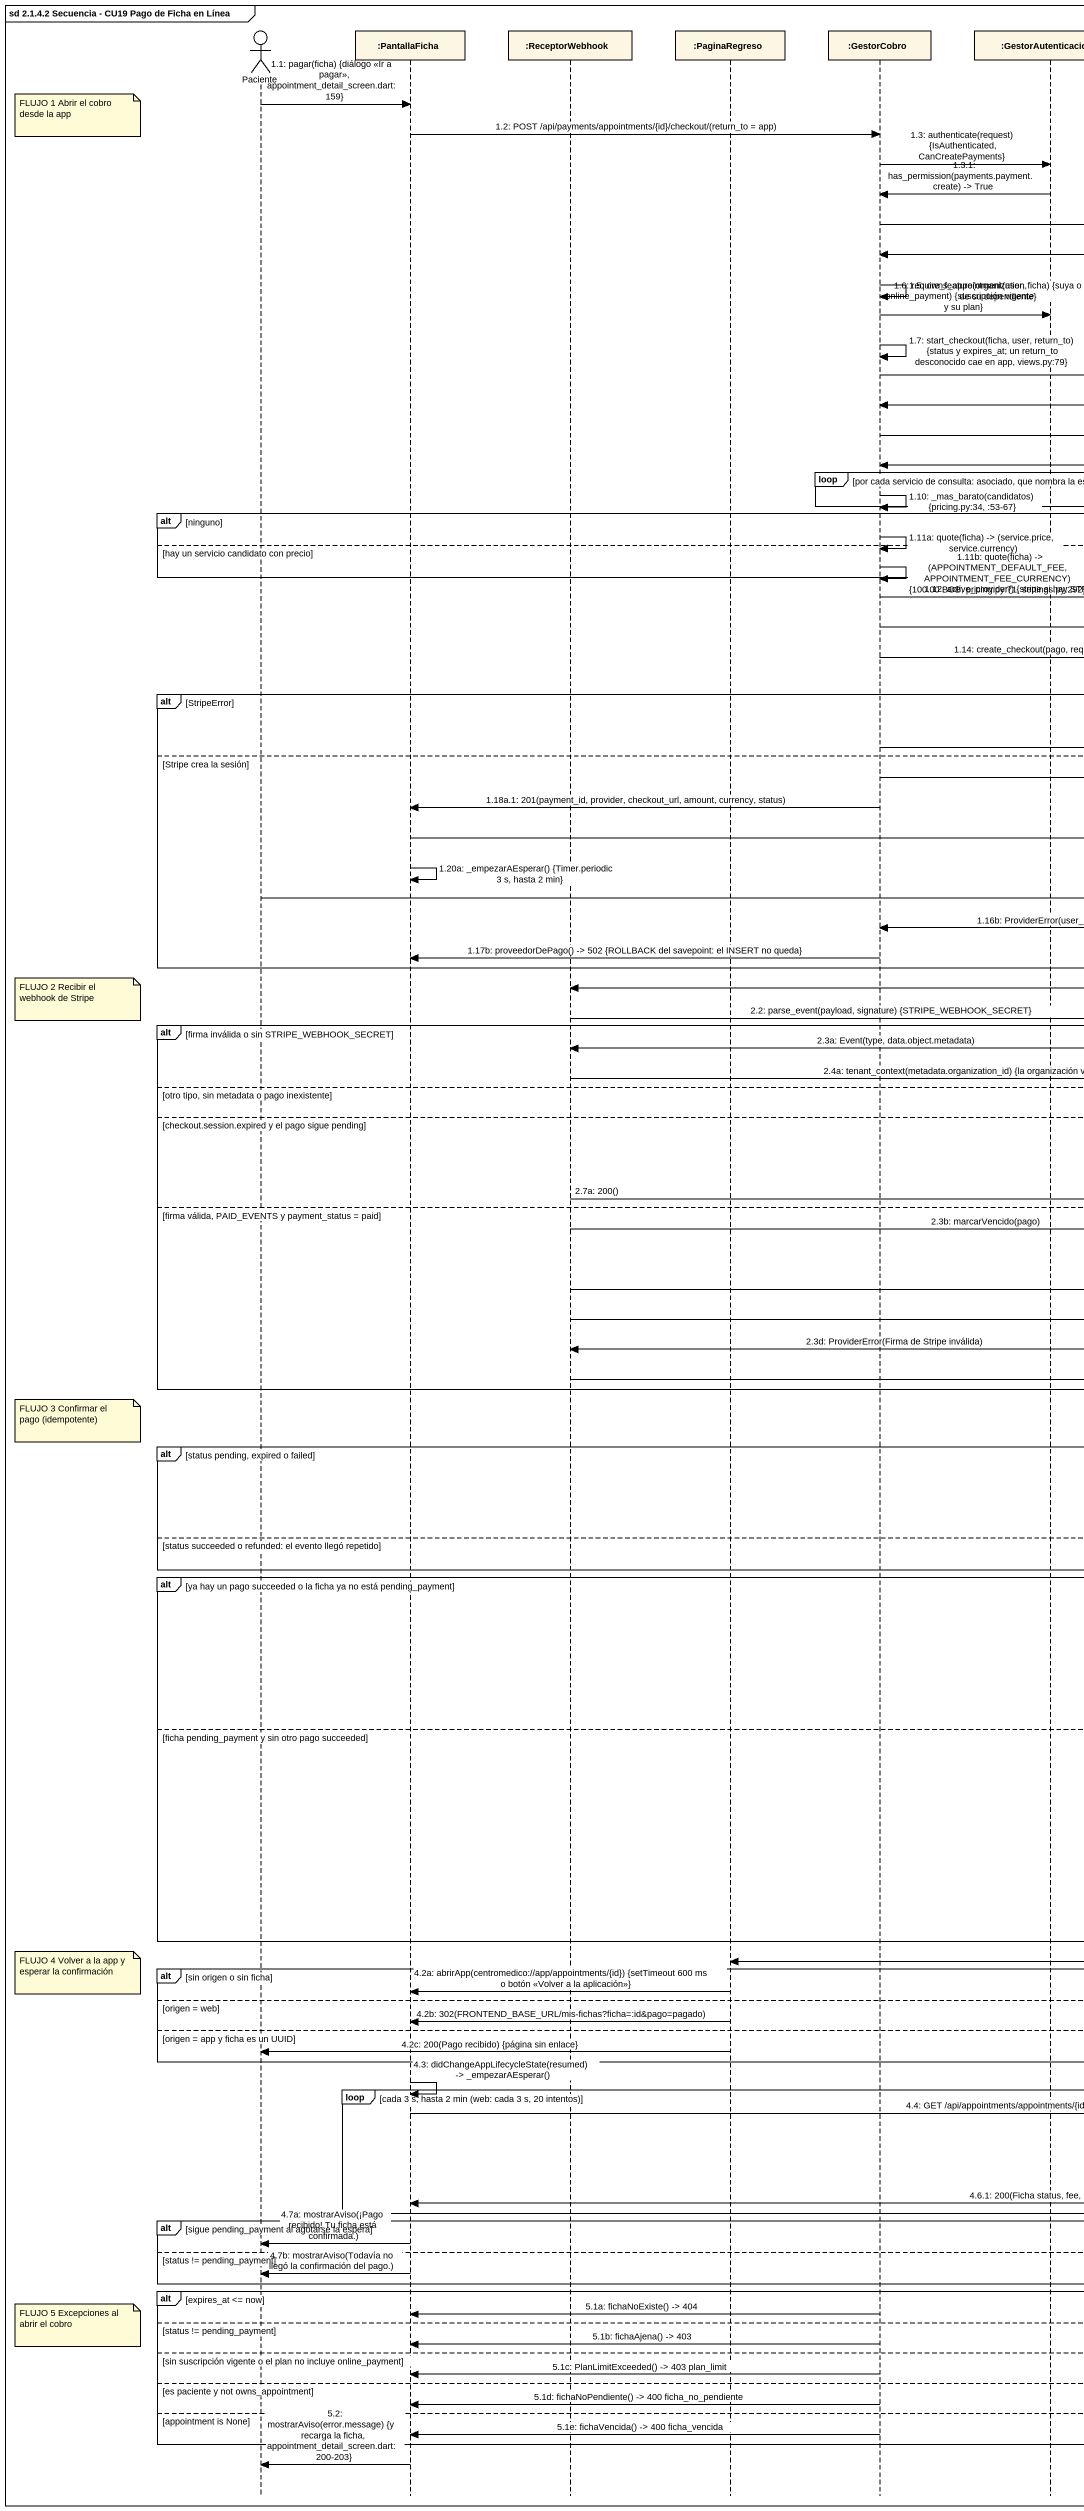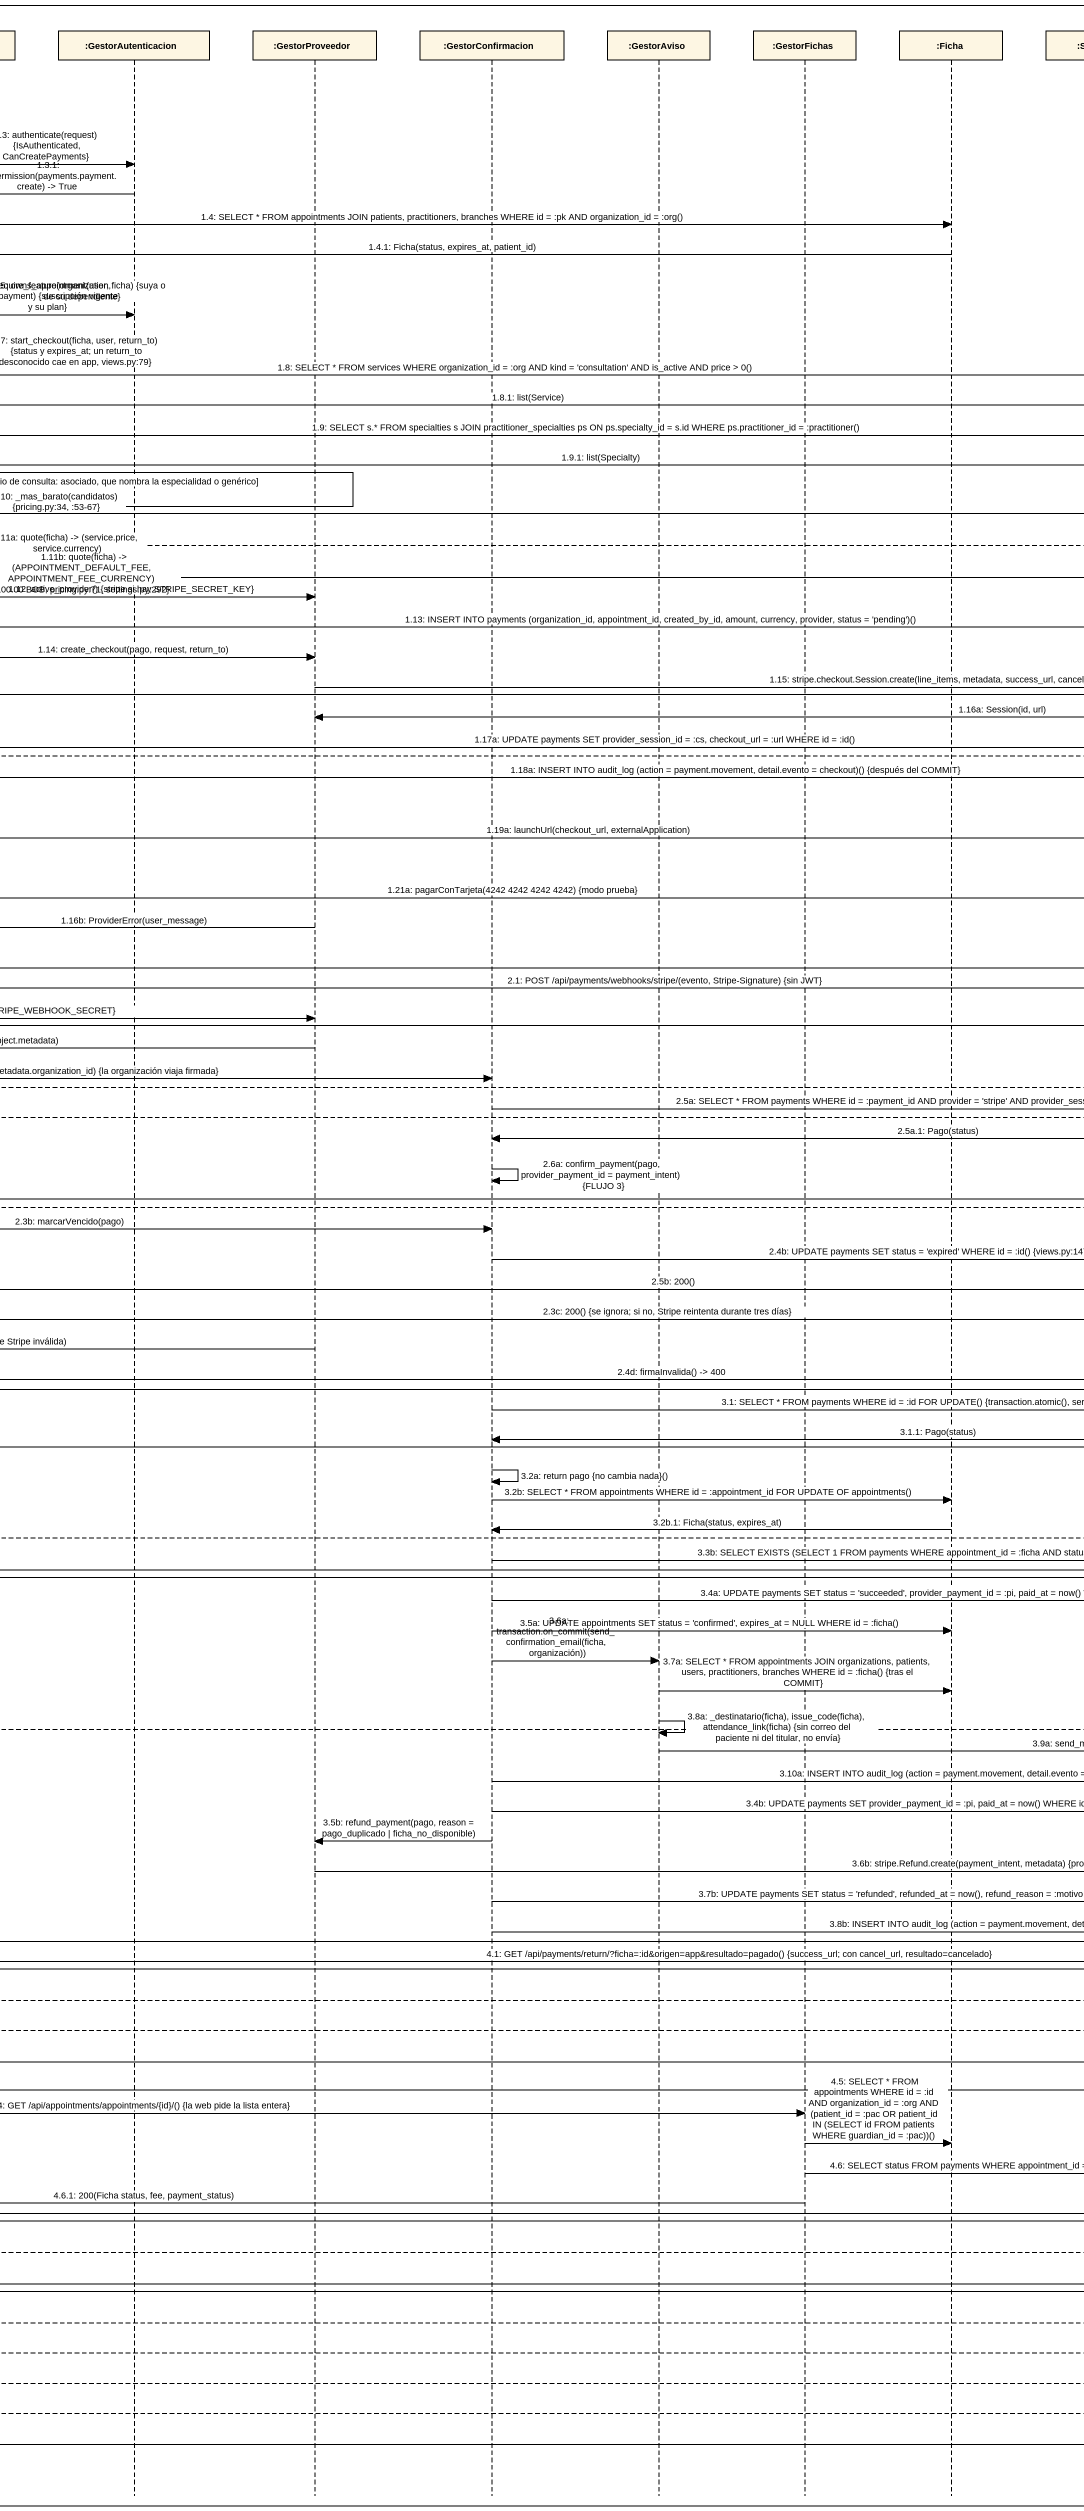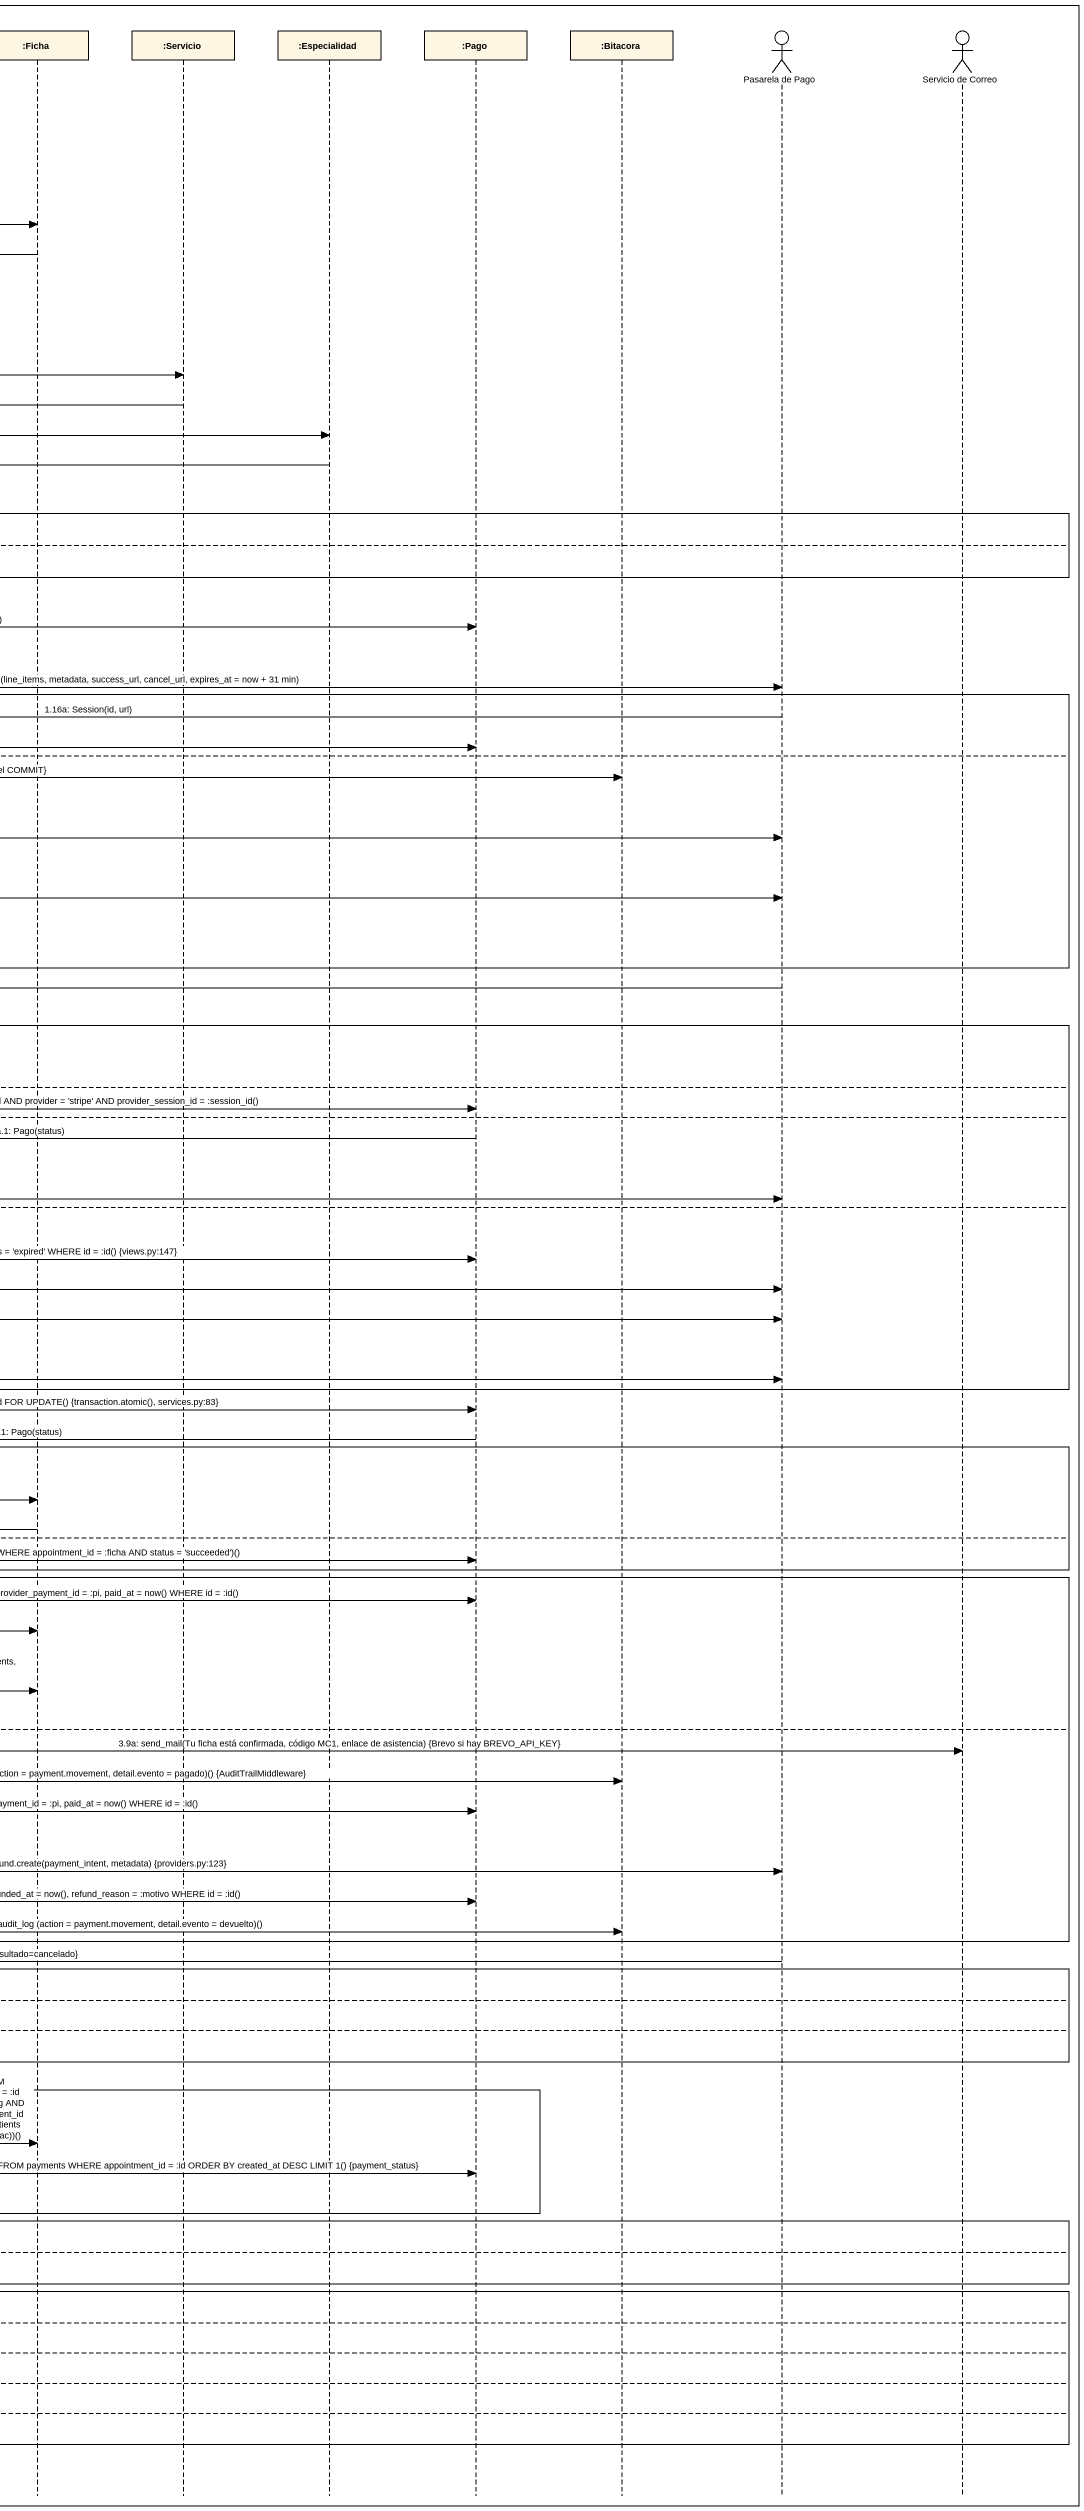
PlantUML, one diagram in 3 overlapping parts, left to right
@startuml
mainframe sd 2.1.4.2 Secuencia - CU19 Pago de Ficha en Línea
hide footbox
actor Paciente
participant ":PantallaFicha" as PantallaFicha
participant ":ReceptorWebhook" as ReceptorWebhook
participant ":PaginaRegreso" as PaginaRegreso
participant ":GestorCobro" as GestorCobro
participant ":GestorAutenticacion" as GestorAutenticacion
participant ":GestorProveedor" as GestorProveedor
participant ":GestorConfirmacion" as GestorConfirmacion
participant ":GestorAviso" as GestorAviso
participant ":GestorFichas" as GestorFichas
participant ":Ficha" as Ficha
participant ":Servicio" as Servicio
participant ":Especialidad" as Especialidad
participant ":Pago" as Pago
participant ":Bitacora" as Bitacora
actor "Pasarela de Pago" as Pasarela_de_Pago
actor "Servicio de Correo" as Servicio_de_Correo

Paciente -> PantallaFicha : 1.1: pagar(ficha) {diálogo <<Ir a pagar>>, appointment_detail_screen.dart:159}
note left of Paciente : FLUJO 1 Abrir el cobro desde la app
PantallaFicha -> GestorCobro : 1.2: POST /api/payments/appointments/{id}/checkout/(return_to = app)
GestorCobro -> GestorAutenticacion : 1.3: authenticate(request) {IsAuthenticated, CanCreatePayments}
GestorAutenticacion -> GestorCobro : 1.3.1: has_permission(payments.payment.create) -> True
GestorCobro -> Ficha : 1.4: SELECT * FROM appointments JOIN patients, practitioners, branches WHERE id = :pk AND organization_id = :org()
Ficha -> GestorCobro : 1.4.1: Ficha(status, expires_at, patient_id)
GestorCobro -> GestorCobro : 1.5: owns_appointment(user, ficha) {suya o de su dependiente}
GestorCobro -> GestorAutenticacion : 1.6: require_feature(organization, online_payment) {suscripción vigente y su plan}
GestorCobro -> GestorCobro : 1.7: start_checkout(ficha, user, return_to) {status y expires_at; un return_to desconocido cae en app, views.py:79}
GestorCobro -> Servicio : 1.8: SELECT * FROM services WHERE organization_id = :org AND kind = 'consultation' AND is_active AND price > 0()
Servicio -> GestorCobro : 1.8.1: list(Service)
GestorCobro -> Especialidad : 1.9: SELECT s.* FROM specialties s JOIN practitioner_specialties ps ON ps.specialty_id = s.id WHERE ps.practitioner_id = :practitioner()
Especialidad -> GestorCobro : 1.9.1: list(Specialty)
loop por cada servicio de consulta: asociado, que nombra la especialidad o genérico
  GestorCobro -> GestorCobro : 1.10: _mas_barato(candidatos) {pricing.py:34, :53-67}
end
alt ninguno
  GestorCobro -> GestorCobro : 1.11a: quote(ficha) -> (service.price, service.currency)
else hay un servicio candidato con precio
  GestorCobro -> GestorCobro : 1.11b: quote(ficha) -> (APPOINTMENT_DEFAULT_FEE, APPOINTMENT_FEE_CURRENCY) {100.00 BOB, pricing.py:71, settings.py:292}
end
GestorCobro -> GestorProveedor : 1.12: active_provider() {stripe si hay STRIPE_SECRET_KEY}
GestorCobro -> Pago : 1.13: INSERT INTO payments (organization_id, appointment_id, created_by_id, amount, currency, provider, status = 'pending')()
GestorCobro -> GestorProveedor : 1.14: create_checkout(pago, request, return_to)
GestorProveedor -> Pasarela_de_Pago : 1.15: stripe.checkout.Session.create(line_items, metadata, success_url, cancel_url, expires_at = now + 31 min)
alt StripeError
  Pasarela_de_Pago -> GestorProveedor : 1.16a: Session(id, url)
  GestorCobro -> Pago : 1.17a: UPDATE payments SET provider_session_id = :cs, checkout_url = :url WHERE id = :id()
else Stripe crea la sesión
  GestorCobro -> Bitacora : 1.18a: INSERT INTO audit_log (action = payment.movement, detail.evento = checkout)() {después del COMMIT}
  GestorCobro -> PantallaFicha : 1.18a.1: 201(payment_id, provider, checkout_url, amount, currency, status)
  PantallaFicha -> Pasarela_de_Pago : 1.19a: launchUrl(checkout_url, externalApplication)
  PantallaFicha -> PantallaFicha : 1.20a: _empezarAEsperar() {Timer.periodic 3 s, hasta 2 min}
  Paciente -> Pasarela_de_Pago : 1.21a: pagarConTarjeta(4242 4242 4242 4242) {modo prueba}
  GestorProveedor -> GestorCobro : 1.16b: ProviderError(user_message)
  GestorCobro -> PantallaFicha : 1.17b: proveedorDePago() -> 502 {ROLLBACK del savepoint: el INSERT no queda}
end
Pasarela_de_Pago -> ReceptorWebhook : 2.1: POST /api/payments/webhooks/stripe/(evento, Stripe-Signature) {sin JWT}
note left of Paciente : FLUJO 2 Recibir el webhook de Stripe
ReceptorWebhook -> GestorProveedor : 2.2: parse_event(payload, signature) {STRIPE_WEBHOOK_SECRET}
alt firma inválida o sin STRIPE_WEBHOOK_SECRET
  GestorProveedor -> ReceptorWebhook : 2.3a: Event(type, data.object.metadata)
  ReceptorWebhook -> GestorConfirmacion : 2.4a: tenant_context(metadata.organization_id) {la organización viaja firmada}
else otro tipo, sin metadata o pago inexistente
  GestorConfirmacion -> Pago : 2.5a: SELECT * FROM payments WHERE id = :payment_id AND provider = 'stripe' AND provider_session_id = :session_id()
else checkout.session.expired y el pago sigue pending
  Pago -> GestorConfirmacion : 2.5a.1: Pago(status)
  GestorConfirmacion -> GestorConfirmacion : 2.6a: confirm_payment(pago, provider_payment_id = payment_intent) {FLUJO 3}
  ReceptorWebhook -> Pasarela_de_Pago : 2.7a: 200()
else firma válida, PAID_EVENTS y payment_status = paid
  ReceptorWebhook -> GestorConfirmacion : 2.3b: marcarVencido(pago)
  GestorConfirmacion -> Pago : 2.4b: UPDATE payments SET status = 'expired' WHERE id = :id() {views.py:147}
  ReceptorWebhook -> Pasarela_de_Pago : 2.5b: 200()
  ReceptorWebhook -> Pasarela_de_Pago : 2.3c: 200() {se ignora; si no, Stripe reintenta durante tres días}
  GestorProveedor -> ReceptorWebhook : 2.3d: ProviderError(Firma de Stripe inválida)
  ReceptorWebhook -> Pasarela_de_Pago : 2.4d: firmaInvalida() -> 400
end
GestorConfirmacion -> Pago : 3.1: SELECT * FROM payments WHERE id = :id FOR UPDATE() {transaction.atomic(), services.py:83}
note left of Paciente : FLUJO 3 Confirmar el pago (idempotente)
Pago -> GestorConfirmacion : 3.1.1: Pago(status)
alt status pending, expired o failed
  GestorConfirmacion -> GestorConfirmacion : 3.2a: return pago {no cambia nada}()
  GestorConfirmacion -> Ficha : 3.2b: SELECT * FROM appointments WHERE id = :appointment_id FOR UPDATE OF appointments()
  Ficha -> GestorConfirmacion : 3.2b.1: Ficha(status, expires_at)
else status succeeded o refunded: el evento llegó repetido
  GestorConfirmacion -> Pago : 3.3b: SELECT EXISTS (SELECT 1 FROM payments WHERE appointment_id = :ficha AND status = 'succeeded')()
end
alt ya hay un pago succeeded o la ficha ya no está pending_payment
  GestorConfirmacion -> Pago : 3.4a: UPDATE payments SET status = 'succeeded', provider_payment_id = :pi, paid_at = now() WHERE id = :id()
  GestorConfirmacion -> Ficha : 3.5a: UPDATE appointments SET status = 'confirmed', expires_at = NULL WHERE id = :ficha()
  GestorConfirmacion -> GestorAviso : 3.6a: transaction.on_commit(send_confirmation_email(ficha, organización))
  GestorAviso -> Ficha : 3.7a: SELECT * FROM appointments JOIN organizations, patients, users, practitioners, branches WHERE id = :ficha() {tras el COMMIT}
  GestorAviso -> GestorAviso : 3.8a: _destinatario(ficha), issue_code(ficha), attendance_link(ficha) {sin correo del paciente ni del titular, no envía}
else ficha pending_payment y sin otro pago succeeded
  GestorAviso -> Servicio_de_Correo : 3.9a: send_mail(Tu ficha está confirmada, código MC1, enlace de asistencia) {Brevo si hay BREVO_API_KEY}
  GestorConfirmacion -> Bitacora : 3.10a: INSERT INTO audit_log (action = payment.movement, detail.evento = pagado)() {AuditTrailMiddleware}
  GestorConfirmacion -> Pago : 3.4b: UPDATE payments SET provider_payment_id = :pi, paid_at = now() WHERE id = :id()
  GestorConfirmacion -> GestorProveedor : 3.5b: refund_payment(pago, reason = pago_duplicado | ficha_no_disponible)
  GestorProveedor -> Pasarela_de_Pago : 3.6b: stripe.Refund.create(payment_intent, metadata) {providers.py:123}
  GestorConfirmacion -> Pago : 3.7b: UPDATE payments SET status = 'refunded', refunded_at = now(), refund_reason = :motivo WHERE id = :id()
  GestorConfirmacion -> Bitacora : 3.8b: INSERT INTO audit_log (action = payment.movement, detail.evento = devuelto)()
end
Pasarela_de_Pago -> PaginaRegreso : 4.1: GET /api/payments/return/?ficha=:id&origen=app&resultado=pagado() {success_url; con cancel_url, resultado=cancelado}
alt sin origen o sin ficha
  note left of Paciente : FLUJO 4 Volver a la app y esperar la confirmación
  PaginaRegreso -> PantallaFicha : 4.2a: abrirApp(centromedico://app/appointments/{id}) {setTimeout 600 ms o botón <<Volver a la aplicación>>}
else origen = web
  PaginaRegreso -> PantallaFicha : 4.2b: 302(FRONTEND_BASE_URL/mis-fichas?ficha=:id&pago=pagado)
else origen = app y ficha es un UUID
  PaginaRegreso -> Paciente : 4.2c: 200(Pago recibido) {página sin enlace}
end
PantallaFicha -> PantallaFicha : 4.3: didChangeAppLifecycleState(resumed) -> _empezarAEsperar()
loop cada 3 s, hasta 2 min (web: cada 3 s, 20 intentos)
  PantallaFicha -> GestorFichas : 4.4: GET /api/appointments/appointments/{id}/() {la web pide la lista entera}
  GestorFichas -> Ficha : 4.5: SELECT * FROM appointments WHERE id = :id AND organization_id = :org AND (patient_id = :pac OR patient_id IN (SELECT id FROM patients WHERE guardian_id = :pac))()
  GestorFichas -> Pago : 4.6: SELECT status FROM payments WHERE appointment_id = :id ORDER BY created_at DESC LIMIT 1() {payment_status}
  GestorFichas -> PantallaFicha : 4.6.1: 200(Ficha status, fee, payment_status)
end
alt sigue pending_payment al agotarse la espera
  PantallaFicha -> Paciente : 4.7a: mostrarAviso(¡Pago recibido! Tu ficha está confirmada.)
else status != pending_payment
  PantallaFicha -> Paciente : 4.7b: mostrarAviso(Todavía no llegó la confirmación del pago.)
end
alt expires_at <= now
  GestorCobro -> PantallaFicha : 5.1a: fichaNoExiste() -> 404
else status != pending_payment
  note left of Paciente : FLUJO 5 Excepciones al abrir el cobro
  GestorCobro -> PantallaFicha : 5.1b: fichaAjena() -> 403
else sin suscripción vigente o el plan no incluye online_payment
  GestorCobro -> PantallaFicha : 5.1c: PlanLimitExceeded() -> 403 plan_limit
else es paciente y not owns_appointment
  GestorCobro -> PantallaFicha : 5.1d: fichaNoPendiente() -> 400 ficha_no_pendiente
else appointment is None
  GestorCobro -> PantallaFicha : 5.1e: fichaVencida() -> 400 ficha_vencida
end
PantallaFicha -> Paciente : 5.2: mostrarAviso(error.message) {y recarga la ficha, appointment_detail_screen.dart:200-203}
@enduml
